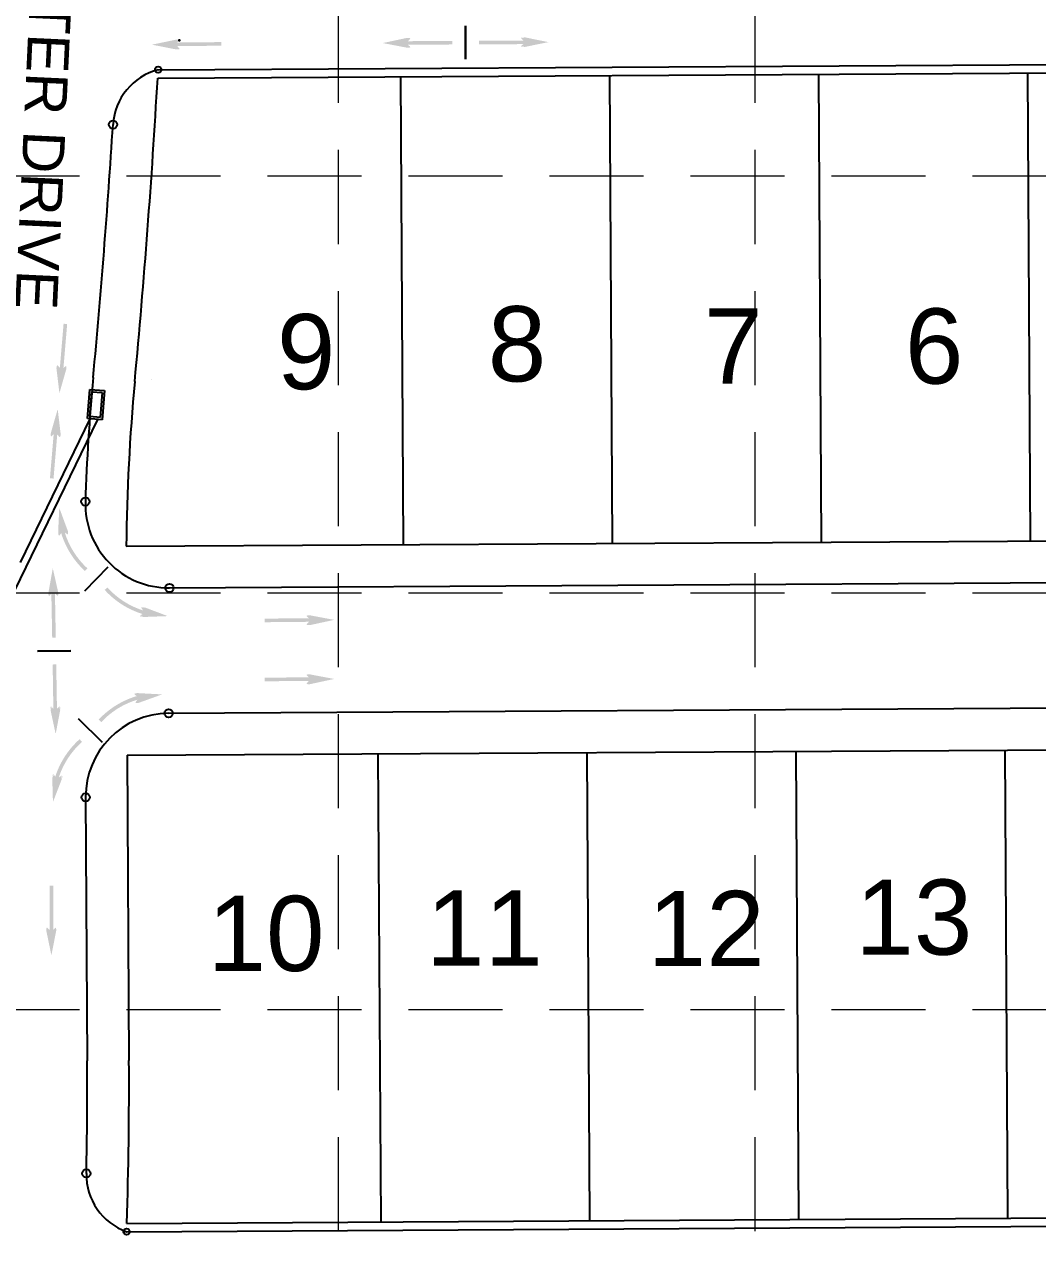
# Model space of a CAD drawing. Header units: inches. Extents: x -5337 to 1057, y 15227 to 19227.
# Drawn here: x -4210.3 to -3967.8, y 16972.4 to 17263 of the extents above; entities that cross this region are included whole.
import ezdxf
from ezdxf.enums import TextEntityAlignment as Align

# ---------------------------------------------------------------- set-up
doc = ezdxf.new("R2010")
doc.units = ezdxf.units.IN
doc.header["$LTSCALE"] = 150
doc.header["$MEASUREMENT"] = 0
doc.linetypes.add('HIDDEN', pattern=[0.375, 0.25, -0.125])
for name, color, linetype in [('1 LOT NUMBER', 7, 'Continuous'), ('BASE', 7, 'Continuous'), ('grid', 7, 'HIDDEN'), ('LOT NUM', 7, 'Continuous'), ('LOTLINE', 7, 'Continuous'), ('PAVING', 7, 'Continuous'), ('ROW', 7, 'Continuous'), ('STORM', 7, 'Continuous'), ('STORM INLET', 7, 'Continuous')]:
    doc.layers.add(name, color=color, linetype=linetype)
doc.styles.get("Standard").update_dxf_attribs({"font": 'ARIAL.TTF', "height": 25})

msp = doc.modelspace()

# ---------------------------------------------------------------- hatches: boundary and pattern name
at = {"layer": 'PAVING', "linetype": 'Continuous', "lineweight": 30}
h = msp.add_hatch(color=256, dxfattribs=at)
edge = h.paths.add_edge_path()
edge.add_line((-4173.167215818863, 17257.18362754101), (-4173.721218251441, 17257.78629534888))
edge.add_line((-4173.721218251443, 17257.78629534888), (-4163.137389357016, 17257.88861904433))
edge.add_line((-4163.137389357016, 17257.88861904433), (-4163.149778859835, 17258.74849273772))
edge.add_line((-4163.149778859837, 17258.74849273772), (-4173.729276685946, 17258.64627789521))
edge.add_line((-4173.729276685945, 17258.64627789522), (-4173.198240452521, 17259.15151006804))
edge.add_line((-4173.198240452521, 17259.15151006803), (-4173.197411409201, 17259.15283867023))
edge.add_ellipse((-4173.732848204823, 17259.19494561241), major_axis=(0.5599740002713756, 0.005398889454840569), ratio=0.2857142857142858, start_angle=342.8173277777778, end_angle=484.7269333333335)
edge.add_line((-4174.053114091566, 17259.32336415908), (-4174.051907599176, 17259.32330507031))
edge.add_line((-4174.051907599174, 17259.32330507031), (-4179.772642220763, 17258.1317909052))
edge.add_line((-4179.772642220765, 17258.13179090521), (-4174.033507681639, 17257.0072326127))
edge.add_line((-4174.033507681639, 17257.0072326127), (-4174.034859804729, 17257.0062351938))
edge.add_ellipse((-4173.708299450891, 17257.13910839253), major_axis=(0.5599740002713756, 0.005398889454840569), ratio=0.2857142857142856, start_angle=234.1684722222222, end_angle=374.4967194444445)
edge.add_line((-4173.166540052651, 17257.18438546382), (-4173.167215818867, 17257.18362754101))
edge.add_line((-4173.167215818863, 17257.18362754101), (-4173.167215818863, 17257.18362754101))
h = msp.add_hatch(color=256, dxfattribs=at)
edge = h.paths.add_edge_path()
edge.add_line((-4117.951010372015, 17257.60657691836), (-4118.493797271109, 17258.10345491845))
edge.add_line((-4118.493797271109, 17258.10345491846), (-4107.910078576775, 17258.17946641642))
edge.add_line((-4107.910078576775, 17258.17946641642), (-4107.914957741006, 17259.0394337417))
edge.add_line((-4107.914957741006, 17259.03943374169), (-4118.49867643534, 17258.96342224373))
edge.add_line((-4118.49867643534, 17258.96342224373), (-4117.954157966731, 17259.57455947005))
edge.add_line((-4117.954157966733, 17259.57455947005), (-4117.952614575655, 17259.57622522965))
edge.add_ellipse((-4118.495060228195, 17259.61236396438), major_axis=(0.559985480474151, 0.004040809554153697), ratio=0.2857142857142856, start_angle=345.5032805555555, end_angle=485.8315277777779)
edge.add_line((-4118.823813919364, 17259.73971378591), (-4118.823147346422, 17259.7376600026))
edge.add_line((-4118.823147346422, 17259.7376600026), (-4124.544215274651, 17258.51717632173))
edge.add_line((-4124.544215274653, 17258.51717632172), (-4118.801952020141, 17257.42166774541))
edge.add_line((-4118.80195202014, 17257.42166774541), (-4118.80300797987, 17257.42260618865))
edge.add_ellipse((-4118.484952200488, 17257.55640490604), major_axis=(0.559985480474151, 0.004040809554153697), ratio=0.2857142857142858, start_angle=235.2730666666667, end_angle=377.1826722222223)
edge.add_line((-4117.950301199251, 17257.6075312012), (-4117.951010372013, 17257.60657691837))
edge.add_line((-4117.951010372015, 17257.60657691836), (-4117.951010372015, 17257.60657691836))
edge.add_line((-4117.951010372015, 17257.60657691836), (-4117.951010372015, 17257.60657691836))
h = msp.add_hatch(color=256, dxfattribs=at)
edge = h.paths.add_edge_path()
edge.add_line((-4091.463433463503, 17257.75662764003), (-4090.926352033555, 17258.25972971955))
edge.add_line((-4090.926352033559, 17258.25972971956), (-4101.510204003203, 17258.21574059589))
edge.add_line((-4101.510204003203, 17258.21574059589), (-4101.515083167436, 17259.07570792117))
edge.add_line((-4101.515083167436, 17259.07570792116), (-4090.931231197792, 17259.11969704484))
edge.add_line((-4090.931231197788, 17259.11969704484), (-4091.48264203524, 17259.72453897489))
edge.add_line((-4091.482642035244, 17259.72453897489), (-4091.484244752748, 17259.7262055653))
edge.add_ellipse((-4090.942243471876, 17259.76848919855), major_axis=(-0.559995313766939, -0.002305437656206476), ratio=0.2857142857142855, start_angle=-125.83152777777792, end_angle=14.496719444444523, ccw=False)
edge.add_line((-4090.614954072251, 17259.89955641564), (-4090.615635787353, 17259.89746905274))
edge.add_line((-4090.615635787355, 17259.89746905274), (-4084.880905325552, 17258.74191825953))
edge.add_line((-4084.880905325552, 17258.74191825953), (-4090.610411016678, 17257.58151431681))
edge.add_line((-4090.610411016678, 17257.58151431681), (-4090.609500214388, 17257.58236182755))
edge.add_ellipse((-4090.929051832742, 17257.71254761318), major_axis=(-0.559995313766939, -0.002305437656206476), ratio=0.2857142857142857, start_angle=-17.182672222222322, end_angle=124.7269333333333, ccw=False)
edge.add_line((-4091.46424788635, 17257.75761173842), (-4091.463433463503, 17257.75662764004))
edge.add_line((-4091.463433463503, 17257.75662764003), (-4091.463433463503, 17257.75662764003))
edge.add_line((-4091.463433463503, 17257.75662764003), (-4091.463433463503, 17257.75662764003))
at = {"layer": 'PAVING'}
h = msp.add_hatch(color=256, dxfattribs=at)
edge = h.paths.add_edge_path()
edge.add_line((-4200.402809015295, 17181.23046576656), (-4200.947123058524, 17180.73541099955))
edge.add_line((-4200.947123058524, 17180.73541099955), (-4200.056851066718, 17191.28195534263))
edge.add_line((-4200.05685106672, 17191.28195534263), (-4200.913776112291, 17191.35561365021))
edge.add_line((-4200.913776112289, 17191.35561365021), (-4201.803845650877, 17180.80897437191))
edge.add_line((-4201.803845650878, 17180.80897437192), (-4202.362874765675, 17181.40709550414))
edge.add_line((-4202.362874765673, 17181.40709550414), (-4202.364259665525, 17181.40862379503))
edge.add_ellipse((-4202.449750783509, 17180.87173972915), major_axis=(0.0470799121696563, 0.5580174565997892), ratio=0.2857142857142856, start_angle=345.5032805555555, end_angle=485.8315277777779)
edge.add_line((-4202.606571000084, 17180.55597975729), (-4202.604549202173, 17180.55664428464))
edge.add_line((-4202.604549202173, 17180.55664428464), (-4201.911360523878, 17174.74834927609))
edge.add_line((-4201.91136052388, 17174.74834927609), (-4200.296027438944, 17180.36627929655))
edge.add_line((-4200.296027438942, 17180.36627929655), (-4200.29723382189, 17180.36524129168))
edge.add_ellipse((-4200.401448670846, 17180.69418021548), major_axis=(0.0470799121696563, 0.5580174565997892), ratio=0.2857142857142859, start_angle=235.2730666666667, end_angle=377.1826722222223)
edge.add_line((-4200.403569765218, 17181.23126589858), (-4200.402809015297, 17181.23046576656))
edge.add_line((-4200.402809015295, 17181.23046576656), (-4200.402809015295, 17181.23046576656))
edge.add_line((-4200.402809015295, 17181.23046576656), (-4200.402809015295, 17181.23046576656))
h = msp.add_hatch(color=256, dxfattribs=at)
edge = h.paths.add_edge_path()
edge.add_line((-4203.830632639581, 17164.42728095175), (-4203.286326146028, 17164.92263562375))
edge.add_line((-4203.286326146028, 17164.92263562375), (-4204.176793041377, 17154.37588631089))
edge.add_line((-4204.176793041375, 17154.37588631089), (-4203.319867995804, 17154.30222800331))
edge.add_line((-4203.319867995804, 17154.30222800331), (-4202.429601037114, 17164.84897228305))
edge.add_line((-4202.429601037116, 17164.84897228305), (-4201.870766825861, 17164.25064618105))
edge.add_line((-4201.870766825859, 17164.25064618105), (-4201.869064004943, 17164.24894112042))
edge.add_ellipse((-4201.783561121927, 17164.78582331276), major_axis=(-0.04709214031762717, -0.5580164247764624), ratio=0.2857142857142855, start_angle=345.5032805555555, end_angle=485.8315277777779)
edge.add_line((-4201.626733985961, 17165.10157984804), (-4201.628892452705, 17165.10110243367))
edge.add_line((-4201.628892452703, 17165.10110243367), (-4202.321886227455, 17170.90960241199))
edge.add_line((-4202.321886227455, 17170.90960241199), (-4203.937414215936, 17165.29146742176))
edge.add_line((-4203.937414215934, 17165.29146742176), (-4203.936066987537, 17165.29236887674))
edge.add_ellipse((-4203.831859346836, 17164.96342766929), major_axis=(-0.04709214031762717, -0.5580164247764624), ratio=0.2857142857142858, start_angle=235.2730666666667, end_angle=377.1826722222223)
edge.add_line((-4203.829750021932, 17164.42634193985), (-4203.830632639581, 17164.42728095175))
edge.add_line((-4203.830632639581, 17164.42728095175), (-4203.830632639581, 17164.42728095175))
edge.add_line((-4203.830632639581, 17164.42728095175), (-4203.830632639581, 17164.42728095175))
at = {"layer": 'PAVING', "linetype": 'Continuous', "lineweight": 30}
h = msp.add_hatch(color=256, dxfattribs=at)
edge = h.paths.add_edge_path()
edge.add_line((-4199.921469335906, 17141.83590256562), (-4201.946806138789, 17147.32337168033))
edge.add_line((-4201.946806138789, 17147.32337168033), (-4202.20824957814, 17141.48844436133))
edge.add_line((-4202.20824957814, 17141.48844436133), (-4202.20938284044, 17141.4881397485))
edge.add_ellipse((-4202.031415829293, 17141.19252294709), major_axis=(0.08419223210981024, -0.5536349592035964), ratio=0.285714285714286, start_angle=235.2730666666667, end_angle=377.1826722222223)
edge.add_line((-4201.904251468744, 17140.67070424732), (-4201.901378610875, 17140.6709080322))
edge.add_line((-4201.901378610872, 17140.6709080322), (-4201.487220116134, 17141.27382151789))
edge.add_line((-4201.487220116136, 17141.2738215179), (-4201.495447231766, 17141.26637139952))
edge.add_arc((-4181.946450078989, 17147.20115111916), 20.42999999999999, 196.8874961682891, 227.2957656127335)
edge.add_line((-4195.802362060518, 17132.18787028177), (-4195.219097954392, 17132.81985360849))
edge.add_arc((-4181.946450078989, 17147.20115111916), 19.57000000000002, 197.219960057178, 227.2957656127335, ccw=False)
edge.add_line((-4200.639230479313, 17141.40763224845), (-4200.63780110173, 17141.40693980351))
edge.add_line((-4200.637801101731, 17141.40693980351), (-4199.958352750022, 17140.95659589342))
edge.add_line((-4199.95835275002, 17140.95659589343), (-4199.956180345669, 17140.95492178312))
edge.add_ellipse((-4199.998095368046, 17141.49695163687), major_axis=(0.08419223210981024, -0.5536349592035964), ratio=0.2857142857142856, start_angle=345.5032805555555, end_angle=485.8315277777779)
edge.add_line((-4199.919137568069, 17141.84055398159), (-4199.921481777534, 17141.83745743411))
h = msp.add_hatch(color=256, dxfattribs=at)
edge = h.paths.add_edge_path()
edge.add_line((-4204.330236595873, 17126.24403306861), (-4203.839658459703, 17126.79262166278))
edge.add_line((-4203.839658459703, 17126.79262166278), (-4203.639180586972, 17116.21050687523))
edge.add_line((-4203.639180586973, 17116.21050687523), (-4202.77935021003, 17116.2255661026))
edge.add_line((-4202.77935021003, 17116.22556610259), (-4202.979828082764, 17126.80768089015))
edge.add_line((-4202.979828082762, 17126.80768089015), (-4202.362364854809, 17126.27031401585))
edge.add_line((-4202.362364854809, 17126.27031401586), (-4202.360695567157, 17126.26870418127))
edge.add_ellipse((-4202.330941306131, 17126.81153745801), major_axis=(0.01062886081451215, -0.5598991707083663), ratio=0.2857142857142855, start_angle=345.5032805555555, end_angle=485.8315277777779)
edge.add_line((-4202.207468148241, 17127.14176668271), (-4202.209516009887, 17127.14115185111))
edge.add_line((-4202.209516009887, 17127.14115185112), (-4203.497202863022, 17132.84759642595))
edge.add_line((-4203.497202863022, 17132.84759642594), (-4204.52500692696, 17127.09272007145))
edge.add_line((-4204.525006926962, 17127.09272007145), (-4204.524170542352, 17127.09370102017))
edge.add_ellipse((-4204.386639104037, 17126.77724142667), major_axis=(0.01062886081451215, -0.5598991707083663), ratio=0.2857142857142856, start_angle=235.2730666666667, end_angle=377.1826722222223)
edge.add_line((-4204.329226082193, 17126.24322895054), (-4204.330236595873, 17126.24403306861))
edge.add_line((-4204.330236595873, 17126.24403306861), (-4204.330236595873, 17126.24403306861))
edge.add_line((-4204.330236595873, 17126.24403306861), (-4204.330236595873, 17126.24403306861))
h = msp.add_hatch(color=256, dxfattribs=at)
edge = h.paths.add_edge_path()
edge.add_line((-4181.461097042196, 17123.46455036641), (-4175.990384729546, 17121.39506863123))
edge.add_line((-4175.990384729546, 17121.39506863123), (-4181.827241410598, 17121.18081286146))
edge.add_line((-4181.827241410594, 17121.18081286146), (-4181.827453668822, 17121.17982829058))
edge.add_ellipse((-4182.12161972785, 17121.36018316313), major_axis=(-0.5529350798936588, 0.08867241635927832), ratio=0.2857142857142858, start_angle=-17.182672222222322, end_angle=124.7269333333333, ccw=False)
edge.add_line((-4182.642391633457, 17121.49156867358), (-4182.641996296141, 17121.49460845811))
edge.add_line((-4182.641996296143, 17121.49460845812), (-4182.035696686518, 17121.90359587035))
edge.add_line((-4182.035696686515, 17121.90359587035), (-4182.043433796413, 17121.89553621634))
edge.add_arc((-4175.950554492534, 17141.3958367727), 20.42999999999999, 222.2402880447706, 252.648557489215, ccw=False)
edge.add_line((-4191.075538664456, 17127.66194612016), (-4190.438853182261, 17128.24007374213))
edge.add_arc((-4175.950554492534, 17141.3958367727), 19.57000000000001, 222.2402880447706, 252.3160936003261)
edge.add_line((-4181.895244532272, 17122.75058106698), (-4181.89569759095, 17122.75178765482))
edge.add_line((-4181.895697590948, 17122.75178765482), (-4182.340832054455, 17123.4350019619))
edge.add_line((-4182.340832054453, 17123.4350019619), (-4182.342409292856, 17123.43727453605))
edge.add_ellipse((-4181.800736607021, 17123.39097191336), major_axis=(-0.5529350798936588, 0.08867241635927832), ratio=0.2857142857142856, start_angle=-125.83152777777792, end_angle=14.496719444444523, ccw=False)
edge.add_line((-4181.456506176071, 17123.46714487173), (-4181.459621619309, 17123.46482580795))
at = {"layer": 'PAVING'}
h = msp.add_hatch(color=256, dxfattribs=at)
edge = h.paths.add_edge_path()
edge.add_line((-4142.760680648214, 17121.38791131438), (-4142.21674214646, 17120.89254296021))
edge.add_line((-4142.216742146458, 17120.89254296021), (-4152.800140405105, 17120.79107341366))
edge.add_line((-4152.800140405105, 17120.79107341365), (-4152.793395799492, 17119.93107077977))
edge.add_line((-4152.793395799494, 17119.93107077977), (-4142.209595150973, 17120.03245042423))
edge.add_line((-4142.209595150971, 17120.03245042422), (-4142.752956637647, 17119.42008247536))
edge.add_line((-4142.752956637647, 17119.42008247536), (-4142.754399000238, 17119.41827218757))
edge.add_ellipse((-4142.211868195236, 17119.38343604148), major_axis=(-0.5599741043453025, -0.00538539345604532), ratio=0.2857142857142857, start_angle=345.5032805555555, end_angle=485.8315277777779)
edge.add_line((-4141.882809703584, 17119.25687597977), (-4141.883525315741, 17119.25891117987))
edge.add_line((-4141.883525315741, 17119.25891117987), (-4136.165568412256, 17120.49289771946))
edge.add_line((-4136.165568412254, 17120.49289771946), (-4141.910121367169, 17121.57507541197))
edge.add_line((-4141.910121367169, 17121.57507541197), (-4141.909179275739, 17121.57392669397))
edge.add_ellipse((-4142.226912836904, 17121.43936468432), major_axis=(-0.5599741043453025, -0.00538539345604532), ratio=0.2857142857142859, start_angle=235.2730666666667, end_angle=377.1826722222223)
edge.add_line((-4142.761439479522, 17121.38695477726), (-4142.760680648214, 17121.38791131437))
edge.add_line((-4142.760680648214, 17121.38791131438), (-4142.760680648214, 17121.38791131438))
edge.add_line((-4142.760680648214, 17121.38791131438), (-4142.760680648214, 17121.38791131438))
at = {"layer": 'PAVING', "linetype": 'Continuous', "lineweight": 30}
h = msp.add_hatch(color=256, dxfattribs=at)
edge = h.paths.add_edge_path()
edge.add_line((-4203.868508101077, 17099.76001923092), (-4203.359148000109, 17099.22886492107))
edge.add_line((-4203.359148000109, 17099.22886492107), (-4203.527625537627, 17109.81156170751))
edge.add_line((-4203.527625537627, 17109.81156170752), (-4202.667791468215, 17109.82652100307))
edge.add_line((-4202.667791468213, 17109.82652100307), (-4202.499313930697, 17099.24382421663))
edge.add_line((-4202.499313930697, 17099.24382421662), (-4201.90092735946, 17099.80230034576))
edge.add_line((-4201.90092735946, 17099.80230034576), (-4201.899320816177, 17099.80393135536))
edge.add_ellipse((-4201.850663366669, 17099.26246507294), major_axis=(-0.008893724750284859, 0.5599294202863395), ratio=0.2857142857142856, start_angle=-125.83152777777792, end_angle=14.496719444444523, ccw=False)
edge.add_line((-4201.715754604313, 17098.93674036186), (-4201.717865231509, 17098.93736994278))
edge.add_line((-4201.717865231512, 17098.93736994278), (-4202.805771919615, 17093.18957915108))
edge.add_line((-4202.805771919615, 17093.18957915108), (-4204.033650840502, 17098.90503826255))
edge.add_line((-4204.033650840502, 17098.90503826254), (-4204.032724603319, 17098.90402469462))
edge.add_ellipse((-4203.90630741361, 17099.22508584923), major_axis=(-0.008893724750284859, 0.5599294202863395), ratio=0.2857142857142858, start_angle=-17.182672222222322, end_angle=124.7269333333333, ccw=False)
edge.add_line((-4203.86754308715, 17099.76077503778), (-4203.868508101077, 17099.76001923091))
edge.add_line((-4203.868508101077, 17099.76001923092), (-4203.868508101077, 17099.76001923092))
edge.add_line((-4203.868508101077, 17099.76001923092), (-4203.868508101077, 17099.76001923092))
at = {"layer": 'PAVING'}
h = msp.add_hatch(color=256, dxfattribs=at)
edge = h.paths.add_edge_path()
edge.add_line((-4142.762722248261, 17107.25118278505), (-4142.218878681721, 17106.75561197766))
edge.add_line((-4142.218878681721, 17106.75561197766), (-4152.802679330245, 17106.65423233321))
edge.add_line((-4152.802679330243, 17106.65423233321), (-4152.795532334752, 17105.79413979722))
edge.add_line((-4152.795532334752, 17105.79413979722), (-4142.212036624333, 17105.89571182867))
edge.add_line((-4142.212036624334, 17105.89571182866), (-4142.755095689463, 17105.28325146114))
edge.add_line((-4142.755095689463, 17105.28325146114), (-4142.756677373758, 17105.28152498136))
edge.add_ellipse((-4142.214146568758, 17105.24668883528), major_axis=(-0.5599741043453025, -0.00538539345604532), ratio=0.2857142857142857, start_angle=345.5032805555555, end_angle=485.8315277777779)
edge.add_line((-4141.885088077104, 17105.12012877356), (-4141.885669400675, 17105.12228010232))
edge.add_line((-4141.885669400677, 17105.12228010232), (-4136.167812465519, 17106.35626412534))
edge.add_line((-4136.167812465519, 17106.35626412534), (-4141.912460355647, 17107.43823936464))
edge.add_line((-4141.912460355645, 17107.43823936464), (-4141.911457649254, 17107.43717948776))
edge.add_ellipse((-4142.229191210421, 17107.3026174781), major_axis=(-0.5599741043453025, -0.00538539345604532), ratio=0.2857142857142859, start_angle=235.2730666666667, end_angle=377.1826722222223)
edge.add_line((-4142.763717853039, 17107.25020757105), (-4142.762722248261, 17107.25118278505))
edge.add_line((-4142.762722248261, 17107.25118278505), (-4142.762722248261, 17107.25118278505))
edge.add_line((-4142.762722248261, 17107.25118278505), (-4142.762722248261, 17107.25118278505))
at = {"layer": 'PAVING', "linetype": 'Continuous', "lineweight": 30}
h = msp.add_hatch(color=256, dxfattribs=at)
edge = h.paths.add_edge_path()
edge.add_line((-4182.833307370649, 17100.67850146923), (-4177.33046821431, 17102.66151166322))
edge.add_line((-4177.33046821431, 17102.66151166322), (-4183.16322148009, 17102.96772399235))
edge.add_line((-4183.163221480092, 17102.96772399235), (-4183.163510502995, 17102.96899105749))
edge.add_ellipse((-4183.460485552308, 17102.79329993529), major_axis=(-0.5542653096083945, -0.0799372664325643), ratio=0.285714285714286, start_angle=235.2730666666667, end_angle=377.1826722222223)
edge.add_line((-4183.983265610894, 17102.6701474267), (-4183.983120688779, 17102.66729560223))
edge.add_line((-4183.983120688779, 17102.66729560223), (-4183.38339039627, 17102.2484555179))
edge.add_line((-4183.383390396266, 17102.2484555179), (-4183.390756049048, 17102.25677991904))
edge.add_arc((-4177.606307098231, 17082.66277444963), 20.43, 106.4474033977001, 136.8556728421445)
edge.add_line((-4192.512717901704, 17096.63359459007), (-4191.885233264053, 17096.04549342781))
edge.add_arc((-4177.606307098231, 17082.66277444963), 19.57000000000003, 106.779867286589, 136.8556728421445, ccw=False)
edge.add_line((-4183.256075961512, 17101.39950340085), (-4183.256852404493, 17101.39817063232))
edge.add_line((-4183.256852404493, 17101.39817063232), (-4183.712382778944, 17100.72209282766))
edge.add_line((-4183.712382778946, 17100.72209282766), (-4183.71401957616, 17100.71995069813))
edge.add_ellipse((-4183.171683761828, 17100.75770114105), major_axis=(-0.5542653096083945, -0.0799372664325643), ratio=0.2857142857142856, start_angle=345.5032805555555, end_angle=485.8315277777779)
edge.add_line((-4182.828698024206, 17100.67610646561), (-4182.831776479237, 17100.67847438689))
h = msp.add_hatch(color=256, dxfattribs=at)
edge = h.paths.add_edge_path()
edge.add_line((-4201.345970002767, 17082.35981788908), (-4203.457368926247, 17076.90515578901))
edge.add_line((-4203.457368926249, 17076.90515578902), (-4203.626746465685, 17082.74344230983))
edge.add_line((-4203.626746465687, 17082.74344230983), (-4203.627776336194, 17082.74365113623))
edge.add_ellipse((-4203.445167288186, 17083.03642320785), major_axis=(0.09291690683103504, 0.5522376738551557), ratio=0.2857142857142859, start_angle=-17.182672222222322, end_angle=124.7269333333333, ccw=False)
edge.add_line((-4203.309785593312, 17083.55617057602), (-4203.306684885512, 17083.55565407711))
edge.add_line((-4203.306684885514, 17083.55565407711), (-4202.902323004575, 17082.94633710767))
edge.add_line((-4202.902323004573, 17082.94633710767), (-4202.910430573038, 17082.95412754014))
edge.add_arc((-4183.457504620264, 17076.71164631262), 20.43, 131.8001952741815, 162.208464718626, ccw=False)
edge.add_line((-4197.074815244963, 17091.94167421752), (-4196.501595057181, 17091.30056692189))
edge.add_arc((-4183.457504620264, 17076.71164631262), 19.57000000000003, 131.8001952741816, 161.8760008297371)
edge.add_line((-4202.056549186182, 17082.79937505453), (-4202.055367200413, 17082.79980483886))
edge.add_line((-4202.055367200417, 17082.79980483885), (-4201.36881801263, 17083.23962154243))
edge.add_line((-4201.368818012628, 17083.23962154243), (-4201.366441289152, 17083.24125213534))
edge.add_ellipse((-4201.416903145508, 17082.69995108002), major_axis=(0.09291690683103504, 0.5522376738551557), ratio=0.2857142857142858, start_angle=-125.83152777777792, end_angle=14.496719444444523, ccw=False)
edge.add_line((-4201.343376466953, 17082.35514572033), (-4201.345671532845, 17082.35827888177))
at = {"layer": 'PAVING'}
h = msp.add_hatch(color=256, dxfattribs=at)
edge = h.paths.add_edge_path()
edge.add_line((-4202.879575279603, 17046.82396948758), (-4203.379965393291, 17046.28480612261))
edge.add_line((-4203.379965393289, 17046.28480612261), (-4203.387616832017, 17056.86866551489))
edge.add_line((-4203.387616832018, 17056.86866551488), (-4204.247605754577, 17056.86932359878))
edge.add_line((-4204.247605754579, 17056.86932359879), (-4204.239949282734, 17046.28526426985))
edge.add_line((-4204.239949282732, 17046.28526426985), (-4204.847644579699, 17046.83374496781))
edge.add_line((-4204.847644579699, 17046.83374496781), (-4204.849191723575, 17046.83534979247))
edge.add_ellipse((-4204.888831327229, 17046.29314878429), major_axis=(-0.0004258751332701419, 0.5599998380628077), ratio=0.2857142857142856, start_angle=345.5032805555555, end_angle=485.8315277777779)
edge.add_line((-4205.018300671214, 17045.96522405342), (-4205.016358797964, 17045.96592433396))
edge.add_line((-4205.016358797964, 17045.96592433396), (-4203.832814611895, 17040.23709457565))
edge.add_line((-4203.832814611897, 17040.23709457566), (-4202.700078544691, 17045.97201681157))
edge.add_line((-4202.700078544691, 17045.97201681157), (-4202.701107289815, 17045.97107198559))
edge.add_ellipse((-4202.832850073692, 17046.28998480946), major_axis=(-0.0004258751332701419, 0.5599998380628077), ratio=0.2857142857142859, start_angle=235.2730666666667, end_angle=377.1826722222223)
edge.add_line((-4202.880523988955, 17046.8249546477), (-4202.879575279603, 17046.82396948758))
edge.add_line((-4202.879575279603, 17046.82396948758), (-4202.879575279603, 17046.82396948758))
edge.add_line((-4202.879575279603, 17046.82396948758), (-4202.879575279603, 17046.82396948758))

# ---------------------------------------------------------------- linework, layer by layer
at = {"layer": 'BASE', "color": 170, "lineweight": 40}
msp.add_line((-4179.978996839687, 17177.91395939043), (-4179.978996839687, 17177.91395939043), dxfattribs=at)
msp.add_line((-4179.978996839687, 17177.91395939043), (-4179.978996839687, 17177.91395939043), dxfattribs=at)
at = {"layer": 'grid', "color": 252, "linetype": 'HIDDEN', "lineweight": 0, "ltscale": 0.6}
for p, q in [((-4135.227364225949, 19122.93119225532), (-4135.227364225949, 15630.29360565876)), ((-4035.47736422594, 19122.93119225532), (-4035.47736422594, 15630.29360565876)), ((-5232.143858640806, 17226.73416579738), (952.3561413597372, 17226.73416579738)), ((-5232.143858640806, 17126.98416579737), (952.3561413597372, 17126.98416579737)), ((-5232.143858640806, 17027.23416579736), (952.3561413597372, 17027.23416579736))]:
    msp.add_line(p, q, dxfattribs=at)
at = {"layer": 'LOTLINE'}
for p, q in [((-4120.28215922589, 17250.48078062313), (-4119.624952570843, 17138.48264941415)), ((-4070.283006665324, 17250.77413146305), (-4069.625802526834, 17138.7761002224)), ((-4020.28385410476, 17251.06748230296), (-4019.6267499346, 17139.06944854576)), ((-3970.284704060754, 17251.36093311122), (-3969.627597374034, 17139.36279938569)), ((-4125.69277779892, 17088.44620232384), (-4125.035573660431, 16976.4481710832)), ((-4075.693625238355, 17088.73955316376), (-4075.036421099863, 16976.74152192312)), ((-4025.694475194347, 17089.03300397201), (-4025.037268539298, 16977.03487276303)), ((-3975.695322633781, 17089.32635481193), (-3975.038118495291, 16977.32832357129))]:
    msp.add_line(p, q, dxfattribs=at)
at = {"layer": 'PAVING', "linetype": 'Continuous', "lineweight": 30}
for p, q in [((-4104.715247519665, 17262.62564554477), (-4104.709946210214, 17254.62550896939)), ((-4199.15579452245, 17113.06821129047), (-4207.155178497749, 17112.96876882092))]:
    msp.add_line(p, q, dxfattribs=at)
at = {"layer": 'PAVING'}
for p, q in [((-4178.283495472804, 17252.14046868194), (-3722.300617731293, 17254.8160920298)), ((-4190.347830730972, 17133.10546382338), (-4195.907630601871, 17127.35312642058)), ((-4175.592254335719, 17128.15412843342), (-3731.572996530807, 17130.75945802195)), ((-4175.773704787787, 17098.15256052533), (-3731.396986530166, 17100.75998647928)), ((-4191.637062378864, 17091.17213912418), (-4197.346495836771, 17096.77603266258)), ((-4195.632864896714, 17078.03662235138), (-4195.262908986726, 17014.98866500022)), ((-4185.84111938971, 16974.09131751656), (-3720.669686828343, 16976.82079327903))]:
    msp.add_line(p, q, dxfattribs=at)
for centre, radius in [((-4178.28353760561, 17252.14046841305), 0.75), ((-4189.08731706913, 17239.01258076907), 1), ((-4195.699307131074, 17148.79480565733), 1), ((-4175.592231299262, 17128.1541142758), 1), ((-4175.773751495997, 17098.15251927327), 1), ((-4195.632869836945, 17078.03657384956), 1), ((-4195.462429818484, 16988.0468415685), 1), ((-4185.84110243993, 16974.09131574806), 0.75)]:
    msp.add_circle(centre, radius, dxfattribs=at)
for centre, radius, start, end in [((-4174.615302594089, 17238.11213808117), 14.5, 104.6540257243623, 176.4396701688404), ((-6200.064234010106, 17366.27938528403), 2015, 354.6515896132105, 356.3788062798417), ((-3710.948495644834, 17133.24968541232), 484.9999999999998, 174.6515896132105, 178.1632535021292), ((-4175.709582939124, 17148.15376998765), 20, 178.1632535021292, 270.3361896132375), ((-4175.633208792209, 17078.15301308566), 20, 90.40262850210517, 180.3335757244179), ((-5210.245449499285, 17009.03301373303), 1015.000000000001, 358.815267391047, 0.3361923909679901), ((-4180.965529506273, 16987.74703940404), 14.5, 178.8152673910471, 250.3516507244086)]:
    msp.add_arc(centre, radius, start, end, dxfattribs=at)
at = {"layer": 'PAVING', "linetype": 'Continuous', "lineweight": 30}
msp.add_point((-4173.198240452504, 17259.15151006803), dxfattribs=at)
at = {"layer": 'ROW'}
for p, q in [((-4178.39748273162, 17250.1397664965), (-3722.288981854103, 17252.81605143363)), ((-4185.923760939408, 17138.09367791354), (-3721.631877683943, 17140.81801767642)), ((-4185.691720884266, 17088.09418232256), (-3721.338426875693, 17090.81886763241)), ((-4185.691720884266, 17088.09418232256), (-4185.263118461944, 17015.04733416158)), ((-4185.774939641495, 16976.09171650199), (-3720.681322705534, 16978.82083387521))]:
    msp.add_line(p, q, dxfattribs=at)
for centre, radius, start, end in [((-6200.064234010106, 17366.27938528403), 2025, 354.6515896132105, 356.7121173910114), ((-3710.948495644834, 17133.24968541232), 475, 174.6515896132105, 179.4156979465855), ((-5210.245449499285, 17009.03301373303), 1025, 358.1583201687222, 0.3361896132375812)]:
    msp.add_arc(centre, radius, start, end, dxfattribs=at)
at = {"layer": 'STORM', "color": 5}
for p, q in [((-4211.24179338602, 17134.24771678109), (-4194.56047480596, 17168.61069480047)), ((-4213.825714780389, 17124.9176360179), (-4192.690382199775, 17168.45570769037))]:
    msp.add_line(p, q, dxfattribs=at)
at = {"layer": 'STORM INLET', "color": 5}
for p, q in [((-4195.1766561563, 17168.66180442279), (-4194.59862710137, 17175.63776017176)), ((-4194.636989080409, 17169.11893023392), (-4194.141506323358, 17175.09829303253)), ((-4194.59862710137, 17175.63776017176), (-4191.110646710324, 17175.34864567597)), ((-4194.141506323358, 17175.09829303253), (-4191.65012391579, 17174.89192477128)), ((-4191.65012391579, 17174.89192477128), (-4192.145406736181, 17168.91256700578)), ((-4191.110646710324, 17175.34864567597), (-4191.688275891935, 17168.37269999323)), ((-4191.688275891935, 17168.37269999323), (-4195.1766561563, 17168.66180442279)), ((-4192.145406736181, 17168.91256700578), (-4194.636989080409, 17169.11893023392))]:
    msp.add_line(p, q, dxfattribs=at)

# ---------------------------------------------------------------- texts
at = {"layer": '1 LOT NUMBER'}
for s, p in [('8', (-4099.402832708482, 17186.54767325569)), ('7', (-4047.663497288948, 17186.02515842814)), ('6', (-3999.588409062377, 17186.01869411059)), ('9', (-4149.864638175104, 17184.66907743202)), ('13', (-4011.441492961145, 17049.36778923632)), ('11', (-4114.17274730701, 17046.7816780699)), ('12', (-4061.113068613409, 17046.64361220987)), ('10', (-4166.45888285937, 17045.46545001582))]:
    msp.add_text(s, height=18, dxfattribs=at).set_placement(p, align=Align.MIDDLE_LEFT)
at = {"layer": 'LOT NUM'}
msp.add_text('WESTMINSTER DRIVE', height=10, rotation=267.3098451687834, dxfattribs=at).set_placement((-4200.466819296185, 17344.40957854659), align=Align.MIDDLE_LEFT)

doc.saveas('drawing.dxf')
